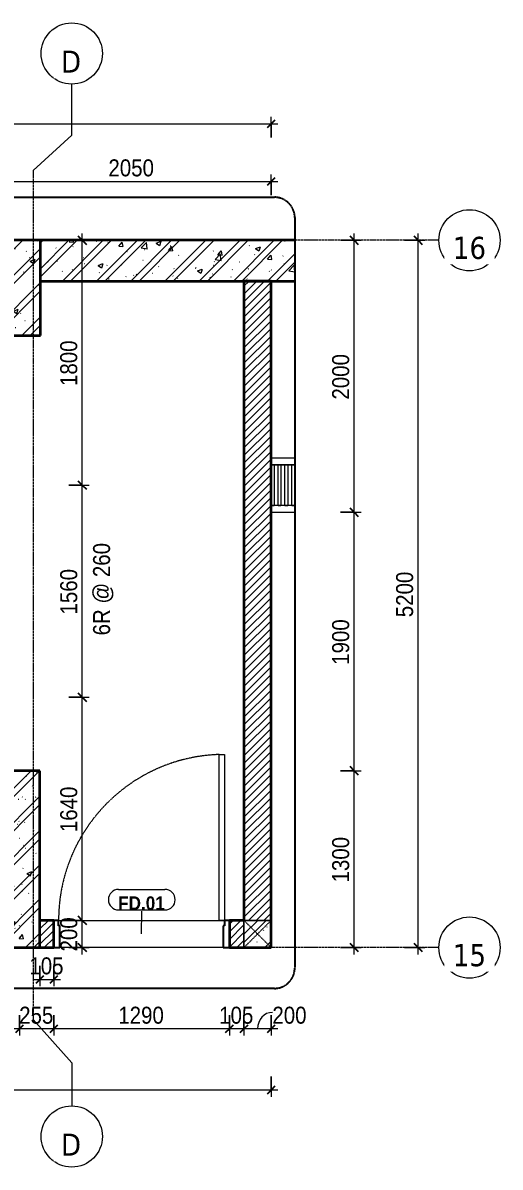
# Model space of a CAD drawing. Header units: millimetres. Extents: x -38913 to 20524, y -4975 to 129755.
# Drawn here: x -6604 to -3097, y 120438 to 128851 of the extents above; entities that cross this region are included whole.
import ezdxf

# ---------------------------------------------------------------- set-up
doc = ezdxf.new("R2010")
doc.units = ezdxf.units.MM
for name, pattern in [('Dash', [6, 3, -3]), ('Dash - Tight', [4.5, 3, -1.5]), ('Grid Line', [22.225, 12.7, -3.175, 3.175, -3.175]), ('Hidden', [7.14375, 4.7625, -2.38125])]:
    doc.linetypes.add(name, pattern=pattern)
for name, color, linetype, lineweight in [('0-3', 10, 'Continuous', 5), ('A-ANNO-DIMS', 211, 'Continuous', 9), ('A-ANNO-DIMS-50', 211, 'Continuous', 9), ('A-DETL-GENF-1', 92, 'Dash - Tight', 18), ('A-DETL-GENF-2', 254, 'Continuous', 18), ('A-DETL-GENF-3', 92, 'Hidden', 25), ('A-DETL-MEDM', 33, 'Continuous', 35), ('A-DOOR', 31, 'Continuous', 18), ('A-DOOR-FRAM', 31, 'Continuous', 25), ('A-DOOR-IDEN', 31, 'Continuous', 9), ('A-FLOR', 192, 'Continuous', 18), ('A-WALL', 113, 'Continuous', 18), ('A-WALL-1', 113, 'Continuous', 35), ('A-WALL-PATT-1', 111, 'Continuous', 18), ('A-WALL-PATT-2', 254, 'Continuous', 18), ('L-SITE-WALL-1', 7, 'Continuous', 35), ('M-EQPM', 50, 'Continuous', 18), ('S-COLS', 52, 'Continuous', 18), ('S-COLS-1', 9, 'Continuous', 5), ('S-COLS-2', 7, 'Continuous', 35), ('S-COLS-3', 52, 'Dash', 18), ('S-COLS-4', 254, 'Continuous', 18), ('S-COLS-5', 52, 'Continuous', 35), ('S-COLS-HDLN', 52, 'Dash', 18), ('S-GRID', 1, 'Continuous', 9), ('S-GRID-1', 1, 'Grid Line', 9), ('S-GRID-IDEN', 1, 'Continuous', 9)]:
    doc.layers.add(name, color=color, linetype=linetype, lineweight=lineweight)
doc.styles.add('Arial_B', font='arialbd.ttf', dxfattribs={"width": 0.9, "height": 100})
doc.styles.add('Tahoma_B', font='tahomabd.ttf', dxfattribs={"height": 162.5})
doc.styles.add('UTM Avo', font='', dxfattribs={"width": 0.9, "height": 125})
doc.styles.get('UTM Avo').set_extended_font_data('UTM Avo')
doc.dimstyles.new('1_Dim_chi_tiet_2_5', dxfattribs={"dimscale": 304.8, "dimtxt": 124.912619, "dimasz": 0.19685, "dimexe": 0.164042, "dimexo": 0.0625, "dimgap": 0.016404, "dimtad": 1, "dimdec": 0, "dimrnd": 5, "dimzin": 0, "dimdsep": 46, "dimtxsty": 'UTM Avo', "dimblk1": 'OBLIQUE', "dimblk2": 'OBLIQUE', "dimsah": 1, "dimcen": 0.09, "dimdle": 0.164042, "dimazin": 0, "dimtfac": 1, "dimtdec": 4, "dimtix": 1, "dimtmove": 0, "dimatfit": 3, "dimfxl": 0.328084, "dimfxlon": 1, "dimtvp": 1, "dimtolj": 1, "dimtzin": 0, "dimarcsym": 2})
doc.dimstyles.new('1_Dim_chi_tiet_2_5_1', dxfattribs={"dimscale": 304.8, "dimtxt": 124.912619, "dimasz": 0.19685, "dimexe": 0.164042, "dimexo": 0.0625, "dimgap": 0.016404, "dimtad": 1, "dimdec": 0, "dimrnd": 5, "dimzin": 0, "dimdsep": 46, "dimtxsty": 'UTM Avo', "dimblk1": 'OBLIQUE', "dimblk2": 'OBLIQUE', "dimsah": 1, "dimcen": 0.09, "dimdle": 0.164042, "dimazin": 0, "dimtfac": 1, "dimtdec": 4, "dimtix": 1, "dimtmove": 1, "dimatfit": 3, "dimfxl": 0.328084, "dimfxlon": 1, "dimtvp": 1, "dimtolj": 1, "dimtzin": 0, "dimarcsym": 2})
pattern_1 = [(50, (0, 0), (364.3679, -31.8783), [38.1, -419.1]), (355, (0, 0), (-70.4859, 382.1133), [30.48, -335.28]), (100.451, (30.36, -2.66), (293.885, 350.2334), [32.38, -356.18]), (46.184, (0, 101.6), (542.1585, -84.0858), [57.15, -628.65]), (96.636, (45.2, 94.6), (474.805, 494.8554), [48.57, -534.27]), (351.184, (0, 101.6), (474.8102, 494.85), [45.72, -502.92]), (21, (50.8, 76.2), (303.2285, -204.53046), [38.1, -419.1]), (326, (50.8, 76.2), (123.6039, 368.376), [30.48, -335.28]), (71.451, (76.07, 59.16), (426.8341, 163.8427), [32.38, -356.18]), (37.5, (0, 0), (6.17665, 169.11015), [3.353, -327.863, 3.353, -337.007, -336.55]), (37.5, (0, 0), (6.17665, 169.11015), [-671.576, 3.353, -333.197]), (7.5, (0, 0), (133.63888, 200.3615), [3.353, -190.703, 3.353, -320.243, -128.27]), (7.5, (0, 0), (133.63888, 200.3615), [-517.652, 3.353, -124.917]), (327.5, (-113.28, 0), (271.18182, -11.45836), [3.353, -123.647, 3.353, -392.887, -525.78]), (327.5, (-113.28, 0), (271.18182, -11.45836), [-523.24, 3.353, -522.427]), (317.5, (-164.08, 0), (296.2585, 50.85285), [3.353, -161.747, 3.353, -259.791, -373.38]), (317.5, (-164.08, 0), (296.2585, 50.85285), [-428.244, 3.353, -370.027]), (45, (0, 0), (-125.72359, 125.72359), []), (45, (0, 190.5), (-125.72359, 125.72359), [])]
pattern_2 = [(45, (27007.17, 0), (-28.284271, 28.284271), [])]
pattern_3 = [(50, (27007.17, 0), (364.3679, -31.8783), [38.1, -419.1]), (355, (27007.17, 0), (-70.4859, 382.1133), [30.48, -335.28]), (100.451, (27037.53, -2.66), (293.885, 350.2334), [32.38, -356.18]), (46.184, (27007.17, 101.6), (542.1585, -84.0858), [57.15, -628.65]), (96.636, (27052.35, 94.6), (474.805, 494.8554), [48.57, -534.27]), (351.184, (27007.17, 101.6), (474.8102, 494.85), [45.72, -502.92]), (21, (27057.97, 76.2), (303.2285, -204.53046), [38.1, -419.1]), (326, (27057.97, 76.2), (123.6039, 368.376), [30.48, -335.28]), (71.451, (27083.24, 59.16), (426.8341, 163.8427), [32.38, -356.18]), (37.5, (27007.17, 0), (6.17665, 169.11015), [3.353, -327.863, 3.353, -337.007, -336.55]), (37.5, (27007.17, 0), (6.17665, 169.11015), [-671.576, 3.353, -333.197]), (7.5, (27007.17, 0), (133.63888, 200.3615), [3.353, -190.703, 3.353, -320.243, -128.27]), (7.5, (27007.17, 0), (133.63888, 200.3615), [-517.652, 3.353, -124.917]), (327.5, (26893.89, 0), (271.18182, -11.45836), [3.353, -123.647, 3.353, -392.887, -525.78]), (327.5, (26893.89, 0), (271.18182, -11.45836), [-523.24, 3.353, -522.427]), (317.5, (26843.09, 0), (296.2585, 50.85285), [3.353, -161.747, 3.353, -259.791, -373.38]), (317.5, (26843.09, 0), (296.2585, 50.85285), [-428.244, 3.353, -370.027]), (45, (27007.17, 0), (-125.72359, 125.72359), []), (45, (27007.17, 190.5), (-125.72359, 125.72359), [])]

# ---------------------------------------------------------------- blocks, each defined once
blk = doc.blocks.new('NCV_TKTC_KET CAU_rvt-4-TKCS_THANG BỘ TB4 - MẶT BẰNG TẦNG HẦM')
at = {"layer": 'A-WALL-PATT-2'}
h = blk.add_hatch(dxfattribs=at)
h.set_pattern_fill('FP_2', color=256, style=0, pattern_type=2)
h.set_pattern_definition(pattern_1)
h.paths.add_polyline_path([(-37386.9, 126952.6), (-37386.9, 127252.6), (-39236.9, 127252.6), (-39236.9, 126952.6), (-38806.4, 126952.6)])
h = blk.add_hatch(dxfattribs=at)
h.set_pattern_fill('FP_2', color=256, style=0, pattern_type=2)
h.set_pattern_definition(pattern_1)
h.paths.add_polyline_path([(-37386.9, 126952.6), (-37386.9, 127252.6), (-39236.9, 127252.6), (-39236.9, 126952.6), (-38806.4, 126952.6)])
h = blk.add_hatch(dxfattribs=at)
h.set_pattern_fill('FP_2', color=256, style=0, pattern_type=2)
h.set_pattern_definition(pattern_1)
h.paths.add_polyline_path([(-37036.9, 126952.6), (-33836.9, 126952.6), (-33836.9, 127252.6), (-37036.9, 127252.6)])
h = blk.add_hatch(dxfattribs=at)
h.set_pattern_fill('FP_2', color=256, style=0, pattern_type=2)
h.set_pattern_definition(pattern_1)
h.paths.add_polyline_path([(-37036.9, 126952.6), (-33836.9, 126952.6), (-33836.9, 127252.6), (-37036.9, 127252.6)])
h = blk.add_hatch(dxfattribs=at)
h.set_pattern_fill('FP_2', color=256, style=0, pattern_type=2)
h.set_pattern_definition(pattern_1)
h.paths.add_polyline_path([(-31613.3, 126952.6), (-31613.3, 127252.6), (-33481.9, 127252.6), (-33481.9, 126952.6)])
h = blk.add_hatch(dxfattribs=at)
h.set_pattern_fill('FP_2', color=256, style=0, pattern_type=2)
h.set_pattern_definition(pattern_1)
h.paths.add_polyline_path([(-31613.3, 126952.6), (-31613.3, 127252.6), (-33481.9, 127252.6), (-33481.9, 126952.6)])
at = {"layer": 'S-COLS-1'}
blk.add_hatch(color=256, dxfattribs=at).paths.add_polyline_path([(-37036.9, 123352.5), (-37036.9, 123352.6), (-37386.9, 123352.5)])
at = {"layer": 'L-SITE-WALL-1'}
for p, q in [((-37386.9, 127252.6), (-39236.9, 127252.6)), ((-33836.9, 127252.6), (-37036.9, 127252.6)), ((-31613.3, 127252.6), (-33481.9, 127252.6)), ((-39236.9, 126952.6), (-37386.9, 126952.6)), ((-37036.9, 126952.6), (-33836.9, 126952.6)), ((-33481.9, 126952.6), (-31613.3, 126952.6))]:
    blk.add_line(p, q, dxfattribs=at)
at = {"layer": 'S-COLS-2'}
blk.add_line((-37036.9, 123352.6), (-37386.9, 123352.6), dxfattribs=at)
blk = doc.blocks.new('FD_01 - FD_01-1200x2200mm-1787917-TKCS_THANG BỘ TB4 - MẶT BẰNG TẦNG HẦM')
at = {"layer": 'A-DETL-GENF-1'}
for p, q in [((570, 100), (570, 1320)), ((570, 1320), (610, 1320)), ((610, 1320), (610, 100)), ((610, 100), (570, 100))]:
    blk.add_line(p, q, dxfattribs=at)
blk.add_arc((610, 100), 1220, 91.87889, 180, dxfattribs=at)
at = {"layer": 'A-DOOR-FRAM'}
for p, q in [((-610, 100), (-645, 100)), ((-645, 100), (-645, -100)), ((-610, 60), (-610, 100)), ((645, 100), (610, 100)), ((610, 100), (610, 60)), ((645, -100), (645, 100)), ((-600, 60), (-610, 60)), ((-600, -100), (-600, 60)), ((610, 60), (600, 60)), ((600, 60), (600, -100)), ((-645, -100), (-600, -100)), ((600, -100), (645, -100))]:
    blk.add_line(p, q, dxfattribs=at)
blk = doc.blocks.new('G1_SOF - BO TRU - 200x200-3845341-TKCS_THANG BỘ TB4 - MẶT BẰNG TẦNG HẦM')
at = {"layer": 'S-COLS-HDLN'}
for p, q in [((-100, 100), (100, -100)), ((100, 100), (-100, -100))]:
    blk.add_line(p, q, dxfattribs=at)
blk = doc.blocks.new('THOAT NUOC 300 - w300-4045508-TKCS_THANG BỘ TB4 - MẶT BẰNG TẦNG HẦM')
at = {"layer": 'M-EQPM'}
for p, q in [((3025, 200), (2853, 200)), ((3025, 200), (3025, 150)), ((2853, 150), (3025, 150)), ((2855.5, -150), (2855.5, 150)), ((2875.5, 150), (2855.5, 150)), ((2875.5, 150), (2875.5, -150)), ((2905.3, -150), (2905.3, 150)), ((2925.3, 150), (2905.3, 150)), ((2925.3, 150), (2925.3, -150)), ((2955.2, -150), (2955.2, 150)), ((2975.2, 150), (2955.2, 150)), ((2975.2, 150), (2975.2, -150)), ((3005, -150), (3005, 150)), ((3025, 150), (3005, 150)), ((3025, 150), (3025, -150)), ((2853, -150), (3025, -150)), ((2855.5, -150), (2875.5, -150)), ((2905.3, -150), (2925.3, -150)), ((2955.2, -150), (2975.2, -150)), ((3005, -150), (3025, -150)), ((3025, -150), (3025, -200)), ((3025, -200), (2853, -200))]:
    blk.add_line(p, q, dxfattribs=at)
blk = doc.blocks.new('BORDER VIEW - BORDER VIEW-2470874-TKCS_THANG BỘ TB4 - MẶT BẰNG TẦNG HẦM')
at = {"layer": 'A-DETL-GENF-3'}
for p, q in [((150, 5816.5), (7473.6, 5816.5)), ((0, 150), (0, 5666.5)), ((7623.6, 5666.5), (7623.6, 150)), ((7473.6, 0), (150, 0))]:
    blk.add_line(p, q, dxfattribs=at)
for centre, start, end in [((150, 5666.5), 90, 180), ((7473.6, 5666.5), 360, 90), ((150, 150), 180, 270), ((7473.6, 150), 270, 0)]:
    blk.add_arc(centre, 150, start, end, dxfattribs=at)
blk = doc.blocks.new('Grid - M_Grid Head - Circle-353313-TKCS_THANG BỘ TB4 - MẶT BẰNG TẦNG HẦM')
at = {"layer": 'S-GRID-IDEN'}
blk.add_circle((0, 0), 4.5, dxfattribs=at)
blk = doc.blocks.new('DIMBLOCK79-TKCS_THANG BỘ TB4 - MẶT BẰNG TẦNG HẦM')
at = {"layer": 'A-ANNO-DIMS-50'}
for p, q in [((-6267.8, 122252.4), (-6117.8, 122252.4)), ((-6167.8, 122252.4), (-6267.8, 122252.4)), ((-6167.8, 122002.6), (-6167.8, 122252.4)), ((-6267.8, 122052.6), (-6117.8, 122052.6)), ((-6167.8, 122052.6), (-6267.8, 122052.6))]:
    blk.add_line(p, q, dxfattribs=at)
at = {"layer": 'A-ANNO-DIMS-50', "lineweight": 25}
for p, q in [((-6167.8, 122252.4), (-6197.8, 122282.4)), ((-6167.8, 122252.4), (-6137.8, 122222.4)), ((-6167.8, 122052.6), (-6197.8, 122082.6)), ((-6167.8, 122052.6), (-6137.8, 122022.6))]:
    blk.add_line(p, q, dxfattribs=at)
at = {"layer": 'A-ANNO-DIMS-50', "color": 0, "insert": (-6330.2, 122024.1), "char_height": 125, "width": 308.118, "attachment_point": 1, "rotation": 90, "line_spacing_factor": 1.110334, "style": 'UTM Avo'}
blk.add_mtext('200', dxfattribs=at)
blk = doc.blocks.new('_Oblique')
at = {"color": 0, "linetype": 'ByBlock', "lineweight": -2}
blk.add_line((-0.5, -0.5), (0.5, 0.5), dxfattribs=at)
blk = doc.blocks.new('DIMBLOCK80-TKCS_THANG BỘ TB4 - MẶT BẰNG TẦNG HẦM')
at = {"layer": 'A-ANNO-DIMS-50', "lineweight": 25}
for p, q in [((-6167.8, 123892.6), (-6197.8, 123922.6)), ((-6167.8, 123892.6), (-6137.8, 123862.6)), ((-6167.8, 122252.4), (-6197.8, 122282.4)), ((-6167.8, 122252.4), (-6137.8, 122222.4))]:
    blk.add_line(p, q, dxfattribs=at)
at = {"layer": 'A-ANNO-DIMS-50'}
for p, q in [((-6267.8, 123892.6), (-6117.8, 123892.6)), ((-6167.8, 123892.6), (-6267.8, 123892.6)), ((-6167.8, 122252.4), (-6167.8, 123892.6)), ((-6267.8, 122252.4), (-6117.8, 122252.4)), ((-6167.8, 122252.4), (-6267.8, 122252.4))]:
    blk.add_line(p, q, dxfattribs=at)
at = {"layer": 'A-ANNO-DIMS-50', "color": 0, "insert": (-6330.2, 122901.3), "char_height": 125, "width": 410.824, "attachment_point": 1, "rotation": 90, "line_spacing_factor": 1.110334, "style": 'UTM Avo'}
blk.add_mtext('1640', dxfattribs=at)
blk = doc.blocks.new('DIMBLOCK81-TKCS_THANG BỘ TB4 - MẶT BẰNG TẦNG HẦM')
at = {"layer": 'A-ANNO-DIMS-50'}
for p, q in [((-6267.8, 125452.6), (-6117.8, 125452.6)), ((-6167.8, 125452.6), (-6267.8, 125452.6)), ((-6167.8, 123892.6), (-6167.8, 125452.6)), ((-6267.8, 123892.6), (-6117.8, 123892.6)), ((-6167.8, 123892.6), (-6267.8, 123892.6))]:
    blk.add_line(p, q, dxfattribs=at)
at = {"layer": 'A-ANNO-DIMS-50', "lineweight": 25}
for p, q in [((-6167.8, 125452.6), (-6197.8, 125482.6)), ((-6167.8, 125452.6), (-6137.8, 125422.6)), ((-6167.8, 123892.6), (-6197.8, 123922.6)), ((-6167.8, 123892.6), (-6137.8, 123862.6))]:
    blk.add_line(p, q, dxfattribs=at)
at = {"layer": 'A-ANNO-DIMS-50', "color": 0, "char_height": 125, "attachment_point": 1, "rotation": 90, "line_spacing_factor": 1.110334, "style": 'UTM Avo'}
for s, insert, width in [('6R @ 260', (-6088.9, 124347.6), 780.01), ('1560', (-6330.2, 124501.4), 410.824)]:
    blk.add_mtext(s, dxfattribs=dict(at, insert=insert, width=width))
blk = doc.blocks.new('DIMBLOCK82-TKCS_THANG BỘ TB4 - MẶT BẰNG TẦNG HẦM')
at = {"layer": 'A-ANNO-DIMS-50', "lineweight": 25}
for p, q in [((-6167.8, 127252.6), (-6197.8, 127282.6)), ((-6167.8, 127252.6), (-6137.8, 127222.6)), ((-6167.8, 125452.6), (-6197.8, 125482.6)), ((-6167.8, 125452.6), (-6137.8, 125422.6))]:
    blk.add_line(p, q, dxfattribs=at)
at = {"layer": 'A-ANNO-DIMS-50'}
for p, q in [((-6167.8, 125452.6), (-6167.8, 127302.6)), ((-6267.8, 127252.6), (-6117.8, 127252.6)), ((-6167.8, 127252.6), (-6267.8, 127252.6)), ((-6267.8, 125452.6), (-6117.8, 125452.6)), ((-6167.8, 125452.6), (-6267.8, 125452.6))]:
    blk.add_line(p, q, dxfattribs=at)
at = {"layer": 'A-ANNO-DIMS-50', "color": 0, "insert": (-6330.2, 126181.4), "char_height": 125, "width": 410.824, "attachment_point": 1, "rotation": 90, "line_spacing_factor": 1.110334, "style": 'UTM Avo'}
blk.add_mtext('1800', dxfattribs=at)
blk = doc.blocks.new('DIMBLOCK83-TKCS_THANG BỘ TB4 - MẶT BẰNG TẦNG HẦM')
at = {"layer": 'A-ANNO-DIMS-50', "lineweight": 25}
for p, q in [((-3699.3, 127252.6), (-3729.3, 127282.6)), ((-3699.3, 127252.6), (-3669.3, 127222.6)), ((-3699.3, 122052.6), (-3729.3, 122082.6)), ((-3699.3, 122052.6), (-3669.3, 122022.6))]:
    blk.add_line(p, q, dxfattribs=at)
at = {"layer": 'A-ANNO-DIMS-50'}
for p, q in [((-3699.3, 122002.6), (-3699.3, 127302.6)), ((-3799.3, 127252.6), (-3649.3, 127252.6)), ((-3699.3, 127252.6), (-3799.3, 127252.6)), ((-3799.3, 122052.6), (-3649.3, 122052.6)), ((-3699.3, 122052.6), (-3799.3, 122052.6))]:
    blk.add_line(p, q, dxfattribs=at)
at = {"layer": 'A-ANNO-DIMS-50', "color": 0, "insert": (-3861.7, 124481.4), "char_height": 125, "width": 410.824, "attachment_point": 1, "rotation": 90, "line_spacing_factor": 1.110334, "style": 'UTM Avo'}
blk.add_mtext('5200', dxfattribs=at)
blk = doc.blocks.new('DIMBLOCK89-TKCS_THANG BỘ TB4 - MẶT BẰNG TẦNG HẦM')
at = {"layer": 'A-ANNO-DIMS-50'}
for p, q in [((-4269.3, 123352.6), (-4119.3, 123352.6)), ((-4169.3, 123352.6), (-4269.3, 123352.6)), ((-4169.3, 122002.6), (-4169.3, 123352.6)), ((-4269.3, 122052.6), (-4119.3, 122052.6)), ((-4169.3, 122052.6), (-4269.3, 122052.6))]:
    blk.add_line(p, q, dxfattribs=at)
at = {"layer": 'A-ANNO-DIMS-50', "lineweight": 25}
for p, q in [((-4169.3, 123352.6), (-4199.3, 123382.6)), ((-4169.3, 123352.6), (-4139.3, 123322.6)), ((-4169.3, 122052.6), (-4199.3, 122082.6)), ((-4169.3, 122052.6), (-4139.3, 122022.6))]:
    blk.add_line(p, q, dxfattribs=at)
at = {"layer": 'A-ANNO-DIMS-50', "color": 0, "insert": (-4331.7, 122531.4), "char_height": 125, "width": 410.824, "attachment_point": 1, "rotation": 90, "line_spacing_factor": 1.110334, "style": 'UTM Avo'}
blk.add_mtext('1300', dxfattribs=at)
blk = doc.blocks.new('DIMBLOCK90-TKCS_THANG BỘ TB4 - MẶT BẰNG TẦNG HẦM')
at = {"layer": 'A-ANNO-DIMS-50', "lineweight": 25}
for p, q in [((-4169.3, 125252.6), (-4199.3, 125282.6)), ((-4169.3, 125252.6), (-4139.3, 125222.6)), ((-4169.3, 123352.6), (-4199.3, 123382.6)), ((-4169.3, 123352.6), (-4139.3, 123322.6))]:
    blk.add_line(p, q, dxfattribs=at)
at = {"layer": 'A-ANNO-DIMS-50'}
for p, q in [((-4269.3, 125252.6), (-4119.3, 125252.6)), ((-4169.3, 125252.6), (-4269.3, 125252.6)), ((-4169.3, 123352.6), (-4169.3, 125252.6)), ((-4269.3, 123352.6), (-4119.3, 123352.6)), ((-4169.3, 123352.6), (-4269.3, 123352.6))]:
    blk.add_line(p, q, dxfattribs=at)
at = {"layer": 'A-ANNO-DIMS-50', "color": 0, "insert": (-4331.7, 124131.4), "char_height": 125, "width": 410.824, "attachment_point": 1, "rotation": 90, "line_spacing_factor": 1.110334, "style": 'UTM Avo'}
blk.add_mtext('1900', dxfattribs=at)
blk = doc.blocks.new('DIMBLOCK91-TKCS_THANG BỘ TB4 - MẶT BẰNG TẦNG HẦM')
at = {"layer": 'A-ANNO-DIMS-50', "lineweight": 25}
for p, q in [((-4169.3, 127252.6), (-4199.3, 127282.6)), ((-4169.3, 127252.6), (-4139.3, 127222.6)), ((-4169.3, 125252.6), (-4199.3, 125282.6)), ((-4169.3, 125252.6), (-4139.3, 125222.6))]:
    blk.add_line(p, q, dxfattribs=at)
at = {"layer": 'A-ANNO-DIMS-50'}
for p, q in [((-4169.3, 125252.6), (-4169.3, 127302.6)), ((-4269.3, 127252.6), (-4119.3, 127252.6)), ((-4169.3, 127252.6), (-4269.3, 127252.6)), ((-4269.3, 125252.6), (-4119.3, 125252.6)), ((-4169.3, 125252.6), (-4269.3, 125252.6))]:
    blk.add_line(p, q, dxfattribs=at)
at = {"layer": 'A-ANNO-DIMS-50', "color": 0, "insert": (-4331.7, 126081.4), "char_height": 125, "width": 410.824, "attachment_point": 1, "rotation": 90, "line_spacing_factor": 1.110334, "style": 'UTM Avo'}
blk.add_mtext('2000', dxfattribs=at)
blk = doc.blocks.new('DIMBLOCK95-TKCS_THANG BỘ TB4 - MẶT BẰNG TẦNG HẦM')
at = {"layer": 'A-ANNO-DIMS-50'}
for p, q in [((-4979.8, 121555.4), (-4979.8, 121405.4)), ((-4979.8, 121455.4), (-4979.8, 121555.4)), ((-4779.8, 121555.4), (-4779.8, 121405.4)), ((-4779.8, 121455.4), (-4779.8, 121555.4)), ((-4729.8, 121455.4), (-4979.8, 121455.4))]:
    blk.add_line(p, q, dxfattribs=at)
at = {"layer": 'A-ANNO-DIMS-50', "lineweight": 25}
for p, q in [((-4979.8, 121455.4), (-4949.8, 121485.4)), ((-4779.8, 121455.4), (-4749.8, 121485.4)), ((-4979.8, 121455.4), (-5009.8, 121425.4)), ((-4779.8, 121455.4), (-4809.8, 121425.4))]:
    blk.add_line(p, q, dxfattribs=at)
at = {"layer": 'A-ANNO-DIMS-50'}
blk.add_ellipse((-4770.8, 121455.4), major_axis=(0, 120.7), ratio=0.903359, start_param=0, end_param=1.570796, dxfattribs=at)
at = {"layer": 'A-ANNO-DIMS-50', "color": 0, "insert": (-4770.8, 121617.8), "char_height": 125, "width": 308.118, "attachment_point": 1, "line_spacing_factor": 1.110334, "style": 'UTM Avo'}
blk.add_mtext('200', dxfattribs=at)
blk = doc.blocks.new('DIMBLOCK96-TKCS_THANG BỘ TB4 - MẶT BẰNG TẦNG HẦM')
at = {"layer": 'A-ANNO-DIMS-50'}
for p, q in [((-5087.1, 121555.4), (-5087.1, 121405.4)), ((-5087.1, 121455.4), (-5087.1, 121555.4)), ((-4979.8, 121555.4), (-4979.8, 121405.4)), ((-4979.8, 121455.4), (-4979.8, 121555.4)), ((-4979.8, 121455.4), (-5087.1, 121455.4))]:
    blk.add_line(p, q, dxfattribs=at)
at = {"layer": 'A-ANNO-DIMS-50', "lineweight": 25}
for p, q in [((-5087.1, 121455.4), (-5057.1, 121485.4)), ((-4979.8, 121455.4), (-4949.8, 121485.4)), ((-5087.1, 121455.4), (-5117.1, 121425.4)), ((-4979.8, 121455.4), (-5009.8, 121425.4))]:
    blk.add_line(p, q, dxfattribs=at)
at = {"layer": 'A-ANNO-DIMS-50', "color": 0, "insert": (-5161.8, 121617.8), "char_height": 125, "width": 308.118, "attachment_point": 1, "line_spacing_factor": 1.110334, "style": 'UTM Avo'}
blk.add_mtext('105', dxfattribs=at)
blk = doc.blocks.new('DIMBLOCK97-TKCS_THANG BỘ TB4 - MẶT BẰNG TẦNG HẦM')
at = {"layer": 'A-ANNO-DIMS-50'}
for p, q in [((-6377.1, 121555.4), (-6377.1, 121405.4)), ((-6377.1, 121455.4), (-6377.1, 121555.4)), ((-5087.1, 121555.4), (-5087.1, 121405.4)), ((-5087.1, 121455.4), (-5087.1, 121555.4)), ((-5087.1, 121455.4), (-6377.1, 121455.4))]:
    blk.add_line(p, q, dxfattribs=at)
at = {"layer": 'A-ANNO-DIMS-50', "lineweight": 25}
for p, q in [((-6377.1, 121455.4), (-6347.1, 121485.4)), ((-5087.1, 121455.4), (-5057.1, 121485.4)), ((-6377.1, 121455.4), (-6407.1, 121425.4)), ((-5087.1, 121455.4), (-5117.1, 121425.4))]:
    blk.add_line(p, q, dxfattribs=at)
at = {"layer": 'A-ANNO-DIMS-50', "color": 0, "insert": (-5903.2, 121617.8), "char_height": 125, "width": 410.824, "attachment_point": 1, "line_spacing_factor": 1.110334, "style": 'UTM Avo'}
blk.add_mtext('1290', dxfattribs=at)
blk = doc.blocks.new('DIMBLOCK98-TKCS_THANG BỘ TB4 - MẶT BẰNG TẦNG HẦM')
at = {"layer": 'A-ANNO-DIMS-50'}
for p, q in [((-6629.8, 121555.4), (-6629.8, 121405.4)), ((-6629.8, 121455.4), (-6629.8, 121555.4)), ((-6377.1, 121555.4), (-6377.1, 121405.4)), ((-6377.1, 121455.4), (-6377.1, 121555.4)), ((-6377.1, 121455.4), (-6629.8, 121455.4))]:
    blk.add_line(p, q, dxfattribs=at)
at = {"layer": 'A-ANNO-DIMS-50', "lineweight": 25}
for p, q in [((-6629.8, 121455.4), (-6599.8, 121485.4)), ((-6377.1, 121455.4), (-6347.1, 121485.4)), ((-6629.8, 121455.4), (-6659.8, 121425.4)), ((-6377.1, 121455.4), (-6407.1, 121425.4))]:
    blk.add_line(p, q, dxfattribs=at)
at = {"layer": 'A-ANNO-DIMS-50', "color": 0, "insert": (-6631.8, 121617.8), "char_height": 125, "width": 308.118, "attachment_point": 1, "line_spacing_factor": 1.110334, "style": 'UTM Avo'}
blk.add_mtext('255', dxfattribs=at)
blk = doc.blocks.new('DIMBLOCK99-TKCS_THANG BỘ TB4 - MẶT BẰNG TẦNG HẦM')
at = {"layer": 'A-ANNO-DIMS-50'}
for p, q in [((-6829.8, 121355.4), (-6829.8, 121505.4)), ((-6629.8, 121555.4), (-6629.8, 121405.4)), ((-6629.8, 121455.4), (-6629.8, 121555.4)), ((-6629.8, 121455.4), (-6829.8, 121455.4)), ((-6829.8, 121455.4), (-6829.8, 121355.4))]:
    blk.add_line(p, q, dxfattribs=at)
at = {"layer": 'A-ANNO-DIMS-50', "lineweight": 25}
for p, q in [((-6829.8, 121455.4), (-6799.8, 121485.4)), ((-6629.8, 121455.4), (-6599.8, 121485.4)), ((-6829.8, 121455.4), (-6859.8, 121425.4)), ((-6629.8, 121455.4), (-6659.8, 121425.4))]:
    blk.add_line(p, q, dxfattribs=at)
at = {"layer": 'A-ANNO-DIMS-50'}
blk.add_ellipse((-6717.1, 121455.4), major_axis=(0, 120.7), ratio=0.104888, start_param=0, end_param=1.570796, dxfattribs=at)
at = {"layer": 'A-ANNO-DIMS-50', "color": 0, "insert": (-6973.9, 121617.8), "char_height": 125, "width": 308.118, "attachment_point": 1, "line_spacing_factor": 1.110334, "style": 'UTM Avo'}
blk.add_mtext('200', dxfattribs=at)
blk = doc.blocks.new('DIMBLOCK105-TKCS_THANG BỘ TB4 - MẶT BẰNG TẦNG HẦM')
at = {"layer": 'A-ANNO-DIMS-50'}
for p, q in [((-6479.8, 121918.2), (-6479.8, 121768.2)), ((-6479.8, 121818.2), (-6479.8, 121918.2)), ((-6377.1, 121918.2), (-6377.1, 121768.2)), ((-6377.1, 121818.2), (-6377.1, 121918.2)), ((-6529.8, 121818.2), (-6327.1, 121818.2))]:
    blk.add_line(p, q, dxfattribs=at)
at = {"layer": 'A-ANNO-DIMS-50', "lineweight": 25}
for p, q in [((-6479.8, 121818.2), (-6509.8, 121788.2)), ((-6479.8, 121818.2), (-6449.8, 121848.2)), ((-6377.1, 121818.2), (-6407.1, 121788.2)), ((-6377.1, 121818.2), (-6347.1, 121848.2))]:
    blk.add_line(p, q, dxfattribs=at)
at = {"layer": 'A-ANNO-DIMS-50', "color": 0, "insert": (-6556.8, 121980.6), "char_height": 125, "width": 308.118, "attachment_point": 1, "line_spacing_factor": 1.110334, "style": 'UTM Avo'}
blk.add_mtext('105', dxfattribs=at)
blk = doc.blocks.new('DIMBLOCK106-TKCS_THANG BỘ TB4 - MẶT BẰNG TẦNG HẦM')
at = {"layer": 'A-ANNO-DIMS-50'}
for p, q in [((-12079.8, 121105.4), (-12079.8, 120955.4)), ((-12079.8, 121005.4), (-12079.8, 121105.4)), ((-4779.8, 121105.4), (-4779.8, 120955.4)), ((-4779.8, 121005.4), (-4779.8, 121105.4)), ((-4729.8, 121005.4), (-12129.8, 121005.4))]:
    blk.add_line(p, q, dxfattribs=at)
at = {"layer": 'A-ANNO-DIMS-50', "lineweight": 25}
for p, q in [((-12079.8, 121005.4), (-12109.8, 120975.4)), ((-12079.8, 121005.4), (-12049.8, 121035.4)), ((-4779.8, 121005.4), (-4809.8, 120975.4)), ((-4779.8, 121005.4), (-4749.8, 121035.4))]:
    blk.add_line(p, q, dxfattribs=at)
at = {"layer": 'A-ANNO-DIMS-50', "color": 0, "insert": (-8600.9, 121167.8), "char_height": 125, "width": 410.824, "attachment_point": 1, "line_spacing_factor": 1.110334, "style": 'UTM Avo'}
blk.add_mtext('7300', dxfattribs=at)
blk = doc.blocks.new('STN_Door Tag - STN_Door Tag-1788670-TKCS_THANG BỘ TB4 - MẶT BẰNG TẦNG HẦM')
at = {"layer": 'A-DOOR-IDEN'}
for p, q in [((-3.37, 1.49), (3.43, 1.49)), ((-3.37, -1.52), (3.43, -1.52))]:
    blk.add_line(p, q, dxfattribs=at)
for centre, start, end in [((-3.37, -0.01), 90, 270), ((3.43, -0.01), 270, 90)]:
    blk.add_arc(centre, 1.51, start, end, dxfattribs=at)
blk = doc.blocks.new('DIMBLOCK108-TKCS_THANG BỘ TB4 - MẶT BẰNG TẦNG HẦM')
at = {"layer": 'A-ANNO-DIMS-50'}
for p, q in [((-12079.8, 128009.3), (-12079.8, 128159.3)), ((-4779.8, 128009.3), (-4779.8, 128159.3)), ((-12079.8, 128109.3), (-4729.8, 128109.3)), ((-12079.8, 128109.3), (-12079.8, 128009.3)), ((-4779.8, 128109.3), (-4779.8, 128009.3))]:
    blk.add_line(p, q, dxfattribs=at)
at = {"layer": 'A-ANNO-DIMS-50', "lineweight": 25}
for p, q in [((-12079.8, 128109.3), (-12049.8, 128139.3)), ((-4779.8, 128109.3), (-4749.8, 128139.3)), ((-12079.8, 128109.3), (-12109.8, 128079.3)), ((-4779.8, 128109.3), (-4809.8, 128079.3))]:
    blk.add_line(p, q, dxfattribs=at)
at = {"layer": 'A-ANNO-DIMS-50', "color": 0, "insert": (-8600.9, 128271.7), "char_height": 125, "width": 410.824, "attachment_point": 1, "line_spacing_factor": 1.110334, "style": 'UTM Avo'}
blk.add_mtext('7300', dxfattribs=at)
blk = doc.blocks.new('DIMBLOCK112-TKCS_THANG BỘ TB4 - MẶT BẰNG TẦNG HẦM')
at = {"layer": 'A-ANNO-DIMS-50'}
for p, q in [((-6829.8, 127785.2), (-6829.8, 127635.2)), ((-6829.8, 127685.2), (-6829.8, 127785.2)), ((-4779.8, 127585.2), (-4779.8, 127735.2)), ((-6829.8, 127685.2), (-4729.8, 127685.2)), ((-4779.8, 127685.2), (-4779.8, 127585.2))]:
    blk.add_line(p, q, dxfattribs=at)
at = {"layer": 'A-ANNO-DIMS-50', "lineweight": 25}
for p, q in [((-6829.8, 127685.2), (-6799.8, 127715.2)), ((-4779.8, 127685.2), (-4749.8, 127715.2)), ((-6829.8, 127685.2), (-6859.8, 127655.2)), ((-4779.8, 127685.2), (-4809.8, 127655.2))]:
    blk.add_line(p, q, dxfattribs=at)
at = {"layer": 'A-ANNO-DIMS-50', "color": 0, "insert": (-5975.9, 127847.5), "char_height": 125, "width": 410.824, "attachment_point": 1, "line_spacing_factor": 1.110334, "style": 'UTM Avo'}
blk.add_mtext('2050', dxfattribs=at)

msp = doc.modelspace()

# ---------------------------------------------------------------- hatches: boundary and pattern name
at = {"layer": 'A-DETL-GENF-2'}
h = msp.add_hatch(dxfattribs=at)
h.set_pattern_fill('FP_2', color=256, style=0, pattern_type=2)
h.set_pattern_definition(pattern_3)
h.paths.add_polyline_path([(-10379.8, 122052.4), (-10029.8, 122052.4), (-10029.8, 123352.5), (-10379.8, 123352.5)])
h.paths.add_polyline_path([(-6479.8, 122052.6), (-6479.8, 123352.6), (-6829.8, 123352.6), (-6829.8, 122052.6)])
h.paths.add_polyline_path([(-10029.8, 126552.5), (-10029.8, 127252.6), (-10379.8, 127252.6), (-10379.8, 126552.5)])
h.paths.add_polyline_path([(-6474.8, 126552.6), (-6474.8, 127252.6), (-6829.8, 127252.6), (-6829.8, 126552.6)])
at = {"layer": 'A-WALL-PATT-1'}
h = msp.add_hatch(dxfattribs=at)
h.set_pattern_fill('FP_1', color=256, style=0, pattern_type=2)
h.set_pattern_definition(pattern_2)
h.paths.add_polyline_path([(-4779.8, 122252.5), (-4779.8, 126952.6), (-4979.8, 126952.6), (-4979.8, 122252.5)])
h = msp.add_hatch(dxfattribs=at)
h.set_pattern_fill('FP_1', color=256, style=0, pattern_type=2)
h.set_pattern_definition(pattern_2)
h.paths.add_polyline_path([(-6377.1, 122052.5), (-6377.1, 122252.5), (-6479.8, 122252.5), (-6479.8, 122052.5), (-6421.7, 122052.5)])
h.paths.add_polyline_path([(-5087.1, 122052.5), (-4979.8, 122052.5), (-4979.8, 122252.5), (-5087.1, 122252.5)])
at = {"layer": 'S-COLS-4'}
h = msp.add_hatch(dxfattribs=at)
h.set_pattern_fill('FP_2', color=256, style=0, pattern_type=2)
h.set_pattern_definition(pattern_3)
h.paths.add_polyline_path([(-4779.8, 122052.5), (-4779.8, 122252.5), (-4979.8, 122252.5), (-4979.8, 122052.5)])
h = msp.add_hatch(dxfattribs=at)
h.set_pattern_fill('FP_2', color=256, style=0, pattern_type=2)
h.set_pattern_definition(pattern_3)
h.paths.add_polyline_path([(-4779.8, 122052.5), (-4779.8, 122252.5), (-4979.8, 122252.5), (-4979.8, 122052.5)])

# ---------------------------------------------------------------- linework, layer by layer
at = {"layer": 'A-DETL-MEDM'}
for p, q in [((-6474.8, 127252.6), (-6829.8, 127252.6)), ((-6474.8, 126552.6), (-6474.8, 127252.6)), ((-6829.8, 126552.6), (-6474.8, 126552.6)), ((-6479.8, 123352.6), (-6829.8, 123352.6)), ((-6479.8, 122052.6), (-6479.8, 123352.6)), ((-6829.8, 122052.6), (-6479.8, 122052.6))]:
    msp.add_line(p, q, dxfattribs=at)
at = {"layer": 'A-DOOR-IDEN'}
msp.add_line((-5732.1, 122152.5), (-5730.5, 122320.5), dxfattribs=at)
at = {"layer": 'A-FLOR'}
for p, q in [((-4778.1, 125602.6), (-4606.1, 125602.6)), ((-4778.1, 125302.6), (-4778.1, 125602.6)), ((-4606.1, 125302.6), (-4778.1, 125302.6)), ((-6342.1, 122252.4), (-5122.1, 122252.4)), ((-6479.8, 122052.5), (-6829.8, 122052.5)), ((-5132.1, 122052.5), (-6332.1, 122052.5))]:
    msp.add_line(p, q, dxfattribs=at)
at = {"layer": 'A-WALL'}
for p, q in [((-4979.8, 122252.5), (-4779.8, 122252.5)), ((-4979.8, 122052.5), (-4979.8, 122252.5))]:
    msp.add_line(p, q, dxfattribs=at)
at = {"layer": 'A-WALL-1'}
for p, q in [((-4779.8, 126952.6), (-4979.8, 126952.6)), ((-4979.8, 126952.6), (-4979.8, 122252.5)), ((-4779.8, 122252.5), (-4779.8, 126952.6)), ((-6377.1, 122252.5), (-6479.8, 122252.5)), ((-6377.1, 122052.5), (-6377.1, 122252.5)), ((-4979.8, 122252.5), (-5087.1, 122252.5)), ((-5087.1, 122252.5), (-5087.1, 122052.5)), ((-6479.8, 122052.5), (-6377.1, 122052.5)), ((-5087.1, 122052.5), (-4979.8, 122052.5))]:
    msp.add_line(p, q, dxfattribs=at)
at = {"layer": 'S-COLS'}
for p, q in [((-4779.8, 122252.5), (-4979.8, 122252.5)), ((-4979.8, 122252.5), (-4979.8, 122052.5))]:
    msp.add_line(p, q, dxfattribs=at)
at = {"layer": 'S-COLS-5'}
for p, q in [((-4779.8, 122052.5), (-4779.8, 122252.5)), ((-4979.8, 122052.5), (-4779.8, 122052.5))]:
    msp.add_line(p, q, dxfattribs=at)
at = {"layer": 'S-GRID'}
for p, q in [((-6245.1, 128025.5), (-6245.1, 128400.9)), ((-6529.8, 127765.9), (-6245.1, 128025.5)), ((-6529.8, 121523.4), (-6245.1, 121205.9)), ((-6245.1, 121205.9), (-6245.1, 120888.4))]:
    msp.add_line(p, q, dxfattribs=at)
at = {"layer": 'S-GRID-1'}
for p, q in [((-6529.8, 127765.9), (-6529.8, 126515.9)), ((-4797.2, 127252.6), (-11917.8, 127252.6)), ((-6529.8, 126515.9), (-6529.8, 122773.4)), ((-6529.8, 122773.4), (-6529.8, 121523.4)), ((-4797.2, 122052.6), (-11917.8, 122052.6))]:
    msp.add_line(p, q, dxfattribs=at)

# ---------------------------------------------------------------- block references
at = {"layer": '0-3'}
msp.add_blockref('NCV_TKTC_KET CAU_rvt-4-TKCS_THANG BỘ TB4 - MẶT BẰNG TẦNG HẦM', (27007.2, 0), dxfattribs=at)
at = {"layer": 'A-DETL-GENF-1'}
msp.add_blockref('BORDER VIEW - BORDER VIEW-2470874-TKCS_THANG BỘ TB4 - MẶT BẰNG TẦNG HẦM', (-12229.8, 121752.4), dxfattribs=at)
at = {"layer": 'A-DOOR'}
msp.add_blockref('FD_01 - FD_01-1200x2200mm-1787917-TKCS_THANG BỘ TB4 - MẶT BẰNG TẦNG HẦM', (-5732.1, 122152.5), dxfattribs=at)
at = {"layer": 'A-DOOR-IDEN', "xscale": 49.99999999999998, "yscale": 49.99999999999998, "zscale": 49.99999999999998}
msp.add_blockref('STN_Door Tag - STN_Door Tag-1788670-TKCS_THANG BỘ TB4 - MẶT BẰNG TẦNG HẦM', (-5732.1, 122405), dxfattribs=at)
at = {"layer": 'M-EQPM', "rotation": 180}
msp.add_blockref('THOAT NUOC 300 - w300-4045508-TKCS_THANG BỘ TB4 - MẶT BẰNG TẦNG HẦM', (-1753.1, 125452.6), dxfattribs=at)
at = {"layer": 'S-COLS-3', "rotation": 89.99999999999987}
msp.add_blockref('G1_SOF - BO TRU - 200x200-3845341-TKCS_THANG BỘ TB4 - MẶT BẰNG TẦNG HẦM', (-4879.8, 122152.5), dxfattribs=at)
at = {"layer": 'S-GRID-IDEN', "xscale": 49.99999999999998, "yscale": 49.99999999999998, "zscale": 49.99999999999998}
for p, rotation in [((-6245.1, 128625.9), 180), ((-3322.2, 127252.6), 89.99999999999977), ((-3322.2, 122052.6), 89.99999999999977), ((-6245.1, 120663.4), 180)]:
    msp.add_blockref('Grid - M_Grid Head - Circle-353313-TKCS_THANG BỘ TB4 - MẶT BẰNG TẦNG HẦM', p, dxfattribs=dict(at, rotation=rotation))

# ---------------------------------------------------------------- texts
at = {"layer": 'A-DOOR-IDEN', "insert": (-5733.1, 122378.3), "char_height": 100, "width": 351.45, "attachment_point": 5, "line_spacing_factor": 0.936439, "style": 'Arial_B'}
msp.add_mtext('\\pt2.25,4.5,6.75,9,11.25,13.5,15.75,18,20.25,22.5,24.75,27,29.25,31.5,33.75,36,38.25,40.5,42.75,45,47.25,49.5,51.75,54,56.25,58.5,60.75,63,65.25,67.5,69.75,72;FD.01', dxfattribs=at)

# ---------------------------------------------------------------- dimensions: what is measured, and where the dimension line sits
at = {"layer": 'A-ANNO-DIMS'}
for base, p1, p2, angle, override, picture, middle in [((-4779.8, 128109.3), (-12079.8, 128009.3), (-4779.8, 128009.3), 0, {"dimpost": '<>', "dimfxl": 7300}, 'DIMBLOCK108-TKCS_THANG BỘ TB4 - MẶT BẰNG TẦNG HẦM', (-8429.8, 128179)), ((-6167.8, 127252.6), (-6267.8, 125452.6), (-6267.8, 127252.6), 90, {"dimpost": '<>', "dimfxl": 1800}, 'DIMBLOCK82-TKCS_THANG BỘ TB4 - MẶT BẰNG TẦNG HẦM', (-6237.5, 126352.6)), ((-4169.3, 127252.6), (-4269.3, 125252.6), (-4269.3, 127252.6), 90, {"dimpost": '<>', "dimfxl": 2000}, 'DIMBLOCK91-TKCS_THANG BỘ TB4 - MẶT BẰNG TẦNG HẦM', (-4239, 126252.6)), ((-3699.3, 127252.6), (-3799.3, 122052.6), (-3799.3, 127252.6), 90, {"dimpost": '<>', "dimfxl": 5200}, 'DIMBLOCK83-TKCS_THANG BỘ TB4 - MẶT BẰNG TẦNG HẦM', (-3769, 124652.6)), ((-4169.3, 125252.6), (-4269.3, 123352.6), (-4269.3, 125252.6), 90, {"dimpost": '<>', "dimfxl": 1899.928669}, 'DIMBLOCK90-TKCS_THANG BỘ TB4 - MẶT BẰNG TẦNG HẦM', (-4239, 124302.6)), ((-6167.8, 123892.6), (-6267.8, 122252.4), (-6267.8, 123892.6), 90, {"dimpost": '<>', "dimfxl": 1640.146334}, 'DIMBLOCK80-TKCS_THANG BỘ TB4 - MẶT BẰNG TẦNG HẦM', (-6237.5, 123072.5)), ((-4169.3, 123352.6), (-4269.3, 122052.6), (-4269.3, 123352.6), 90, {"dimpost": '<>', "dimfxl": 1300.071331}, 'DIMBLOCK89-TKCS_THANG BỘ TB4 - MẶT BẰNG TẦNG HẦM', (-4239, 122702.6)), ((-6167.8, 122252.4), (-6267.8, 122052.6), (-6267.8, 122252.4), 90, {"dimpost": '<>', "dimfxl": 199.853666}, 'DIMBLOCK79-TKCS_THANG BỘ TB4 - MẶT BẰNG TẦNG HẦM', (-6237.5, 122152.5))]:
    dim = msp.add_linear_dim(base=base, p1=p1, p2=p2, angle=angle, dimstyle='1_Dim_chi_tiet_2_5', override=override, dxfattribs=at)
    dim.commit()
    dim.dimension.update_dxf_attribs({"geometry": picture, "text_midpoint": middle})
for base, p1, p2, override, picture, middle in [((-4779.8, 127685.2), (-6829.8, 127785.2), (-4779.8, 127585.2), {"dimpost": '<>', "dimfxl": 2059.732992}, 'DIMBLOCK112-TKCS_THANG BỘ TB4 - MẶT BẰNG TẦNG HẦM', (-5804.8, 127754.8)), ((-6377.1, 121818.2), (-6479.8, 121918.2), (-6377.1, 121918.2), {"dimpost": '<>', "dimfxl": 102.70184}, 'DIMBLOCK105-TKCS_THANG BỘ TB4 - MẶT BẰNG TẦNG HẦM', (-6428.4, 121887.9)), ((-6629.8, 121455.4), (-6377.1, 121555.4), (-6629.8, 121555.4), {"dimpost": '<>', "dimfxl": 252.70184}, 'DIMBLOCK98-TKCS_THANG BỘ TB4 - MẶT BẰNG TẦNG HẦM', (-6503.4, 121525.1)), ((-6377.1, 121455.4), (-5087.1, 121555.4), (-6377.1, 121555.4), {"dimpost": '<>', "dimfxl": 1290}, 'DIMBLOCK97-TKCS_THANG BỘ TB4 - MẶT BẰNG TẦNG HẦM', (-5732.1, 121525.1)), ((-5087.1, 121455.4), (-4979.8, 121555.4), (-5087.1, 121555.4), {"dimpost": '<>', "dimfxl": 107.29816}, 'DIMBLOCK96-TKCS_THANG BỘ TB4 - MẶT BẰNG TẦNG HẦM', (-5033.4, 121525.1)), ((-12079.8, 121005.4), (-4779.8, 121105.4), (-12079.8, 121105.4), {"dimpost": '<>', "dimfxl": 7300}, 'DIMBLOCK106-TKCS_THANG BỘ TB4 - MẶT BẰNG TẦNG HẦM', (-8429.8, 121075.1))]:
    dim = msp.add_linear_dim(base=base, p1=p1, p2=p2, dimstyle='1_Dim_chi_tiet_2_5', override=override, dxfattribs=at)
    dim.commit()
    dim.dimension.update_dxf_attribs({"geometry": picture, "text_midpoint": middle})
dim = msp.add_linear_dim(base=(-6167.8, 125452.6), p1=(-6267.8, 123892.6), p2=(-6267.8, 125452.6), angle=90, text='<>\\X6R @ 260', dimstyle='1_Dim_chi_tiet_2_5', override={"dimpost": '<>', "dimfxl": 1560}, dxfattribs=at)
dim.commit()
dim.dimension.update_dxf_attribs({"geometry": 'DIMBLOCK81-TKCS_THANG BỘ TB4 - MẶT BẰNG TẦNG HẦM', "text_midpoint": (-6167.8, 124672.6)})
for base, p1, p2, override, picture, middle in [((-6829.8, 121455.4), (-6629.8, 121555.4), (-6829.8, 121355.4), {"dimpost": '<>', "dimfxl": 282.842712}, 'DIMBLOCK99-TKCS_THANG BỘ TB4 - MẶT BẰNG TẦNG HẦM', (-6819.8, 121534.5)), ((-4979.8, 121455.4), (-4779.8, 121555.4), (-4979.8, 121555.4), {"dimpost": '<>', "dimfxl": 200}, 'DIMBLOCK95-TKCS_THANG BỘ TB4 - MẶT BẰNG TẦNG HẦM', (-4616.7, 121534.5))]:
    dim = msp.add_linear_dim(base=base, p1=p1, p2=p2, dimstyle='1_Dim_chi_tiet_2_5_1', override=override, dxfattribs=at)
    dim.commit()
    dim.dimension.update_dxf_attribs({"geometry": picture, "text_midpoint": middle, "dimtype": 160})

# ---------------------------------------------------------------- next in the draw order: texts
at = {"layer": 'S-GRID-IDEN', "char_height": 162.5, "attachment_point": 5, "line_spacing_factor": 0.996129, "style": 'Tahoma_B', "bg_fill": 3, "box_fill_scale": 1.25, "bg_fill_color": 256, "bg_fill_true_color": 13158600, "bg_fill_transparency": 0}
for s, insert, width in [('\\pt634.99962,1269.99925,1905.0005,2540.00013,3174.99975,3809.99937,4445.00062,5080.00025,5714.99987,6349.9995,6985.00075,7620.00037,8255,8889.99962,9524.99925,10160.0005,10795.00013,11429.99975,12064.99938,12700.00063,13335.00025,13969.99988,14604.9995,15240.00075,15875.00038,16510,17144.99963,17779.99925,18415.0005,19050.00013,19684.99975,20319.99938;D', (-6250.7, 128566.1), 172), ('\\pt634.99962,1269.99925,1905.0005,2540.00013,3174.99975,3809.99937,4445.00062,5080.00025,5714.99987,6349.9995,6985.00075,7620.00037,8255,8889.99962,9524.99925,10160.0005,10795.00013,11429.99975,12064.99938,12700.00063,13335.00025,13969.99988,14604.9995,15240.00075,15875.00038,16510,17144.99963,17779.99925,18415.0005,19050.00013,19684.99975,20319.99938;16', (-3322.7, 127195.3), 288), ('\\pt634.99962,1269.99925,1905.0005,2540.00013,3174.99975,3809.99937,4445.00062,5080.00025,5714.99987,6349.9995,6985.00075,7620.00037,8255,8889.99962,9524.99925,10160.0005,10795.00013,11429.99975,12064.99938,12700.00063,13335.00025,13969.99988,14604.9995,15240.00075,15875.00038,16510,17144.99963,17779.99925,18415.0005,19050.00013,19684.99975,20319.99938;15', (-3322.7, 121995.3), 288), ('\\pt634.99962,1269.99925,1905.0005,2540.00013,3174.99975,3809.99937,4445.00062,5080.00025,5714.99987,6349.9995,6985.00075,7620.00037,8255,8889.99962,9524.99925,10160.0005,10795.00013,11429.99975,12064.99938,12700.00063,13335.00025,13969.99988,14604.9995,15240.00075,15875.00038,16510,17144.99963,17779.99925,18415.0005,19050.00013,19684.99975,20319.99938;D', (-6250.7, 120603.6), 172)]:
    msp.add_mtext(s, dxfattribs=dict(at, insert=insert, width=width))

# ---------------------------------------------------------------- next in the draw order: linework, layer by layer
at = {"layer": 'S-GRID-1'}
for p, q in [((-3547.2, 127252.6), (-4797.2, 127252.6)), ((-3547.2, 122052.6), (-4797.2, 122052.6))]:
    msp.add_line(p, q, dxfattribs=at)

doc.saveas('drawing.dxf')
